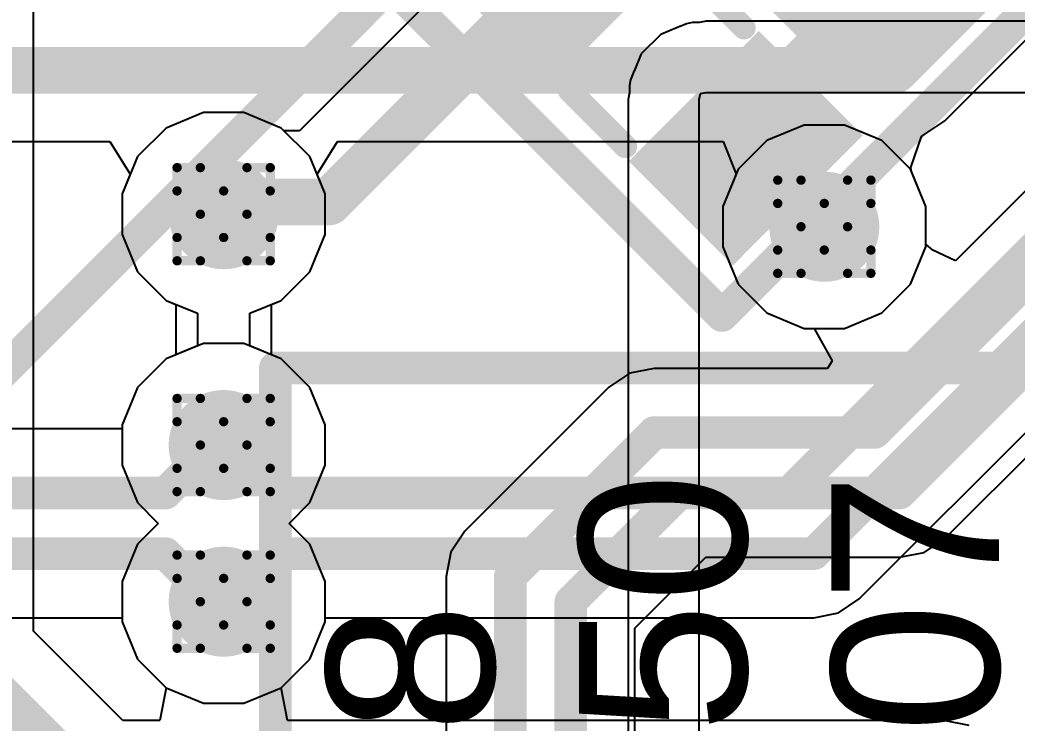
# Model space of a CAD drawing. Header units: inches. Extents: x -11 to 5379, y 0 to 5429.
# Drawn here: x 191.62 to 197.06, y 29.48 to 33.31 of the extents above; entities that cross this region are included whole.
import ezdxf

# ---------------------------------------------------------------- set-up
doc = ezdxf.new("R2010")
doc.units = ezdxf.units.IN
for name, color, linetype in [('Bottom Layer', 5, 'Continuous'), ('Drill Drawing', 1, 'Continuous'), ('GND', 16, 'Continuous'), ('PWR', 76, 'Continuous'), ('Top Layer', 1, 'Continuous'), ('Top Overlay', 2, 'Continuous'), ('Top Paste', 8, 'Continuous'), ('Top Solder', 216, 'Continuous'), ('Via Holes', 16, 'Continuous')]:
    doc.layers.add(name, color=color, linetype=linetype)
doc.styles.add('Arial', font='', dxfattribs={"height": 0.2})
doc.styles.get('Arial').set_extended_font_data('Arial')

# ---------------------------------------------------------------- blocks, each defined once
blk = doc.blocks.new('C___0402_9')
at = {"layer": 'Top Layer'}
for points in [[(-0.6985, -0.3175), (-0.6985, 0.3175), (-0.2413, 0.3175), (-0.2413, -0.3175)], [(0.2413, -0.3175), (0.2413, 0.3175), (0.6985, 0.3175), (0.6985, -0.3175)]]:
    blk.add_hatch(color=1, dxfattribs=at).paths.add_polyline_path(points)
at = {"layer": 'Top Paste'}
for points in [[(-0.6985, -0.3175), (-0.6985, 0.3175), (-0.2413, 0.3175), (-0.2413, -0.3175)], [(0.2413, -0.3175), (0.2413, 0.3175), (0.6985, 0.3175), (0.6985, -0.3175)]]:
    blk.add_hatch(color=8, dxfattribs=at).paths.add_polyline_path(points)
at = {"layer": 'Top Solder'}
for points in [[(-0.7585, -0.3775), (-0.7585, 0.3775), (-0.1813, 0.3775), (-0.1813, -0.3775)], [(0.1813, -0.3775), (0.1813, 0.3775), (0.7585, 0.3775), (0.7585, -0.3775)]]:
    blk.add_hatch(color=216, dxfattribs=at).paths.add_polyline_path(points)
at = {"layer": 'Top Overlay'}
for points in [[(-0.2794, 0.4064, 0.127, 0.127, 0), (-0.7874, 0.4064, 0.127, 0.127, 0)], [(-0.7874, 0.4064, 0.127, 0.127, 0), (-0.7874, -0.4064, 0.127, 0.127, 0)], [(0.7874, 0.4064, 0.127, 0.127, 0), (0.2794, 0.4064, 0.127, 0.127, 0)], [(0.7874, 0.4064, 0.127, 0.127, 0), (0.7874, -0.4064, 0.127, 0.127, 0)], [(-0.2794, -0.4064, 0.127, 0.127, 0), (-0.7874, -0.4064, 0.127, 0.127, 0)], [(0.7874, -0.4064, 0.127, 0.127, 0), (0.2794, -0.4064, 0.127, 0.127, 0)]]:
    blk.add_lwpolyline(points, format="xyseb", dxfattribs=at)
for points in [[(-0.8191, 0.4064, 0.0635, 0.0635, 1), (-0.7556, 0.4064, 0.0635, 0.0635, 1)], [(-0.8191, 0.4064, 0.0635, 0.0635, 1), (-0.7556, 0.4064, 0.0635, 0.0635, 1)], [(-0.3111, 0.4064, 0.0635, 0.0635, 1), (-0.2477, 0.4064, 0.0635, 0.0635, 1)], [(0.2477, 0.4064, 0.0635, 0.0635, 1), (0.3111, 0.4064, 0.0635, 0.0635, 1)], [(0.7556, 0.4064, 0.0635, 0.0635, 1), (0.8191, 0.4064, 0.0635, 0.0635, 1)], [(0.7556, 0.4064, 0.0635, 0.0635, 1), (0.8191, 0.4064, 0.0635, 0.0635, 1)], [(-0.8191, -0.4064, 0.0635, 0.0635, 1), (-0.7556, -0.4064, 0.0635, 0.0635, 1)], [(-0.8191, -0.4064, 0.0635, 0.0635, 1), (-0.7556, -0.4064, 0.0635, 0.0635, 1)], [(-0.3111, -0.4064, 0.0635, 0.0635, 1), (-0.2477, -0.4064, 0.0635, 0.0635, 1)], [(0.2477, -0.4064, 0.0635, 0.0635, 1), (0.3111, -0.4064, 0.0635, 0.0635, 1)], [(0.7556, -0.4064, 0.0635, 0.0635, 1), (0.8191, -0.4064, 0.0635, 0.0635, 1)], [(0.7556, -0.4064, 0.0635, 0.0635, 1), (0.8191, -0.4064, 0.0635, 0.0635, 1)]]:
    blk.add_lwpolyline(points, format="xyseb", close=True, dxfattribs=at)
blk = doc.blocks.new('IND_0603__1608_M_______526')
at = {"layer": 'Top Layer'}
for points in [[(-1, 0.4), (-0.4, 0.4), (-0.4, -0.4), (-1, -0.4)], [(0.4, 0.4), (1, 0.4), (1, -0.4), (0.4, -0.4)]]:
    blk.add_hatch(color=1, dxfattribs=at).paths.add_polyline_path(points)
at = {"layer": 'Top Paste'}
for points in [[(-1, 0.4), (-0.4, 0.4), (-0.4, -0.4), (-1, -0.4)], [(0.4, 0.4), (1, 0.4), (1, -0.4), (0.4, -0.4)]]:
    blk.add_hatch(color=8, dxfattribs=at).paths.add_polyline_path(points)
at = {"layer": 'Top Solder'}
for points in [[(-1.1016, 0.5016), (-0.2984, 0.5016), (-0.2984, -0.5016), (-1.1016, -0.5016)], [(0.2984, 0.5016), (1.1016, 0.5016), (1.1016, -0.5016), (0.2984, -0.5016)]]:
    blk.add_hatch(color=216, dxfattribs=at).paths.add_polyline_path(points)
at = {"layer": 'Top Overlay'}
for points in [[(-0.2032, 0.4572, 0.127, 0.127, 0), (0.2286, 0.4572, 0.127, 0.127, 0)], [(-0.2032, -0.4572, 0.127, 0.127, 0), (0.2286, -0.4572, 0.127, 0.127, 0)]]:
    blk.add_lwpolyline(points, format="xyseb", dxfattribs=at)
for points in [[(-0.2349, 0.4572, 0.0635, 0.0635, 1), (-0.1714, 0.4572, 0.0635, 0.0635, 1)], [(0.1968, 0.4572, 0.0635, 0.0635, 1), (0.2604, 0.4572, 0.0635, 0.0635, 1)], [(-0.2349, -0.4572, 0.0635, 0.0635, 1), (-0.1714, -0.4572, 0.0635, 0.0635, 1)], [(0.1968, -0.4572, 0.0635, 0.0635, 1), (0.2604, -0.4572, 0.0635, 0.0635, 1)]]:
    blk.add_lwpolyline(points, format="xyseb", close=True, dxfattribs=at)

msp = doc.modelspace()

# ---------------------------------------------------------------- hatches: boundary and pattern name
at = {"layer": 'Bottom Layer'}
h = msp.add_hatch(color=5, dxfattribs=at)
edge = h.paths.add_edge_path()
edge.add_arc((192.7325, 32.2544), 0.3, 0, 360)
h = msp.add_hatch(color=5, dxfattribs=at)
edge = h.paths.add_edge_path()
edge.add_arc((196.0076, 32.1861), 0.3, 0, 360)
h = msp.add_hatch(color=5, dxfattribs=at)
edge = h.paths.add_edge_path()
edge.add_arc((192.7325, 30.9959), 0.3, 0, 360)
h = msp.add_hatch(color=5, dxfattribs=at)
edge = h.paths.add_edge_path()
edge.add_arc((192.7325, 30.1419), 0.3, 0, 360)
at = {"layer": 'GND'}
h = msp.add_hatch(color=16, dxfattribs=at)
edge = h.paths.add_edge_path()
edge.add_arc((192.7325, 32.2544), 0.3, 0, 360)
h = msp.add_hatch(color=16, dxfattribs=at)
edge = h.paths.add_edge_path()
edge.add_arc((196.0076, 32.1861), 0.3, 0, 360)
h = msp.add_hatch(color=16, dxfattribs=at)
edge = h.paths.add_edge_path()
edge.add_arc((192.7325, 30.9959), 0.3, 0, 360)
h = msp.add_hatch(color=16, dxfattribs=at)
edge = h.paths.add_edge_path()
edge.add_arc((192.7325, 30.1419), 0.3, 0, 360)
at = {"layer": 'PWR'}
h = msp.add_hatch(color=76, dxfattribs=at)
edge = h.paths.add_edge_path()
edge.add_arc((192.7325, 32.2544), 0.3, 0, 360)
h = msp.add_hatch(color=76, dxfattribs=at)
edge = h.paths.add_edge_path()
edge.add_arc((196.0076, 32.1861), 0.3, 0, 360)
h = msp.add_hatch(color=76, dxfattribs=at)
edge = h.paths.add_edge_path()
edge.add_arc((192.7325, 30.9959), 0.3, 0, 360)
h = msp.add_hatch(color=76, dxfattribs=at)
edge = h.paths.add_edge_path()
edge.add_arc((192.7325, 30.1419), 0.3, 0, 360)
at = {"layer": 'Top Layer'}
h = msp.add_hatch(color=1, dxfattribs=at)
edge = h.paths.add_edge_path()
edge.add_arc((192.7325, 32.2544), 0.3, 0, 360)
h = msp.add_hatch(color=1, dxfattribs=at)
edge = h.paths.add_edge_path()
edge.add_arc((196.0076, 32.1861), 0.3, 0, 360)
h = msp.add_hatch(color=1, dxfattribs=at)
edge = h.paths.add_edge_path()
edge.add_arc((192.7325, 30.9959), 0.3, 0, 360)
h = msp.add_hatch(color=1, dxfattribs=at)
edge = h.paths.add_edge_path()
edge.add_arc((192.7325, 30.1419), 0.3, 0, 360)
at = {"layer": 'Via Holes'}
h = msp.add_hatch(color=7, dxfattribs=at)
edge = h.paths.add_edge_path()
edge.add_arc((192.7325, 32.2544), 0.15, 0, 360)
h = msp.add_hatch(color=7, dxfattribs=at)
edge = h.paths.add_edge_path()
edge.add_arc((196.0076, 32.1861), 0.15, 0, 360)
h = msp.add_hatch(color=7, dxfattribs=at)
edge = h.paths.add_edge_path()
edge.add_arc((192.7325, 30.9959), 0.15, 0, 360)
h = msp.add_hatch(color=7, dxfattribs=at)
edge = h.paths.add_edge_path()
edge.add_arc((192.7325, 30.1419), 0.15, 0, 360)

# ---------------------------------------------------------------- linework, layer by layer
at = {"layer": 'Bottom Layer'}
for p, q in [((196.6646, 32.7637), (198.7522, 34.8513)), ((196.5449, 32.6838), (196.6646, 32.7637)), ((197.4967, 32.7739), (196.7225, 31.9997)), ((196.4801, 32.5083), (196.5381, 32.678)), ((196.5381, 32.678), (196.5449, 32.6838)), ((176.3817, 32.6499), (192.1122, 32.6499)), ((192.1122, 32.6499), (192.223, 32.4721)), ((193.242, 32.4721), (193.3528, 32.6499)), ((193.3528, 32.6499), (195.4556, 32.6499)), ((195.4556, 32.6499), (195.5264, 32.4721)), ((192.223, 32.4721), (192.1785, 32.3646)), ((193.2865, 32.3646), (193.242, 32.4721)), ((195.5264, 32.4721), (195.4536, 32.2963)), ((196.4826, 32.4871), (196.4801, 32.5083)), ((196.5616, 32.2963), (196.4826, 32.4871)), ((192.1785, 32.3646), (192.1785, 32.1443)), ((193.2865, 32.1443), (193.2865, 32.3646)), ((195.4536, 32.2963), (195.4536, 32.0759)), ((196.5616, 32.0903), (196.5616, 32.2963)), ((192.1785, 32.1443), (192.2628, 31.9406)), ((193.2022, 31.9406), (193.2865, 32.1443)), ((196.5997, 32.0579), (196.5616, 32.0903)), ((195.4536, 32.0759), (195.538, 31.8723)), ((196.7225, 31.9997), (196.5997, 32.0579)), ((192.2628, 31.9406), (192.4187, 31.7848)), ((193.0463, 31.7848), (193.2022, 31.9406)), ((195.538, 31.8723), (195.6938, 31.7165)), ((196.6654, 30.4868), (198.0255, 31.8469)), ((192.4187, 31.7848), (192.5892, 31.7142)), ((192.8758, 31.7142), (193.0463, 31.7848)), ((192.5892, 31.7142), (192.5892, 31.5362)), ((192.8758, 31.5362), (192.8758, 31.7142)), ((195.6938, 31.7165), (195.8974, 31.6321)), ((195.8974, 31.6321), (195.9524, 31.6321)), ((195.9524, 31.6321), (196.0502, 31.4543)), ((192.5892, 31.5362), (192.4187, 31.4656)), ((193.0463, 31.4656), (192.8758, 31.5362)), ((192.4187, 31.4656), (192.2628, 31.3097)), ((193.2022, 31.3097), (193.0463, 31.4656)), ((196.0502, 31.4543), (196.0245, 31.4138)), ((194.9467, 31.3872), (194.8333, 31.3114)), ((195.0805, 31.4138), (194.9467, 31.3872)), ((196.0245, 31.4138), (195.0805, 31.4138)), ((192.2628, 31.3097), (192.1785, 31.1061)), ((193.2865, 31.1061), (193.2022, 31.3097)), ((194.8333, 31.3114), (194.0478, 30.5259)), ((192.1785, 31.1061), (192.1785, 31.0836)), ((193.2865, 30.8857), (193.2865, 31.1061)), ((192.1785, 31.0836), (191.262, 31.0836)), ((193.2022, 30.6821), (193.2865, 30.8857)), ((193.089, 30.5689), (193.2022, 30.6821)), ((193.2022, 30.4557), (193.089, 30.5689)), ((194.0478, 30.5259), (193.972, 30.4125)), ((193.2865, 30.2521), (193.2022, 30.4557)), ((196.552, 30.411), (196.6654, 30.4868)), ((193.972, 30.4125), (193.9454, 30.2787)), ((196.4182, 30.3844), (196.552, 30.411)), ((194.9748, 29.9971), (195.3621, 30.3844)), ((195.3621, 30.3844), (196.4182, 30.3844)), ((193.2865, 30.0317), (193.2865, 30.2521)), ((193.9454, 30.2787), (193.9454, 28.494)), ((191.5436, 30.0542), (192.1785, 30.0542)), ((192.1785, 30.0542), (192.1785, 30.0317)), ((192.1785, 30.0317), (192.2628, 29.8281)), ((193.2022, 29.8281), (193.2865, 30.0317)), ((194.9748, 28.494), (194.9748, 29.9971)), ((192.2628, 29.8281), (192.4187, 29.6722)), ((193.0463, 29.6722), (193.2022, 29.8281)), ((192.4187, 29.6722), (192.6223, 29.5879)), ((192.8427, 29.5879), (193.0463, 29.6722)), ((192.6223, 29.5879), (192.8427, 29.5879))]:
    msp.add_line(p, q, dxfattribs=at)
for points in [[(196.3899, 33.0384, 0.254, 0.254, 0), (198.4775, 35.126, 0.254, 0.254, 0)], [(176.2208, 33.0384, 0.254, 0.254, 0), (196.3899, 33.0384, 0.254, 0.254, 0)], [(196.2814, 31.0642, 0.1778, 0.1778, 0), (197.7439, 32.5267, 0.1778, 0.1778, 0)], [(196.4182, 30.734, 0.1778, 0.1778, 0), (197.8807, 32.1965, 0.1778, 0.1778, 0)], [(194.295, 30.2787, 0.1778, 0.1778, 0), (195.0805, 31.0642, 0.1778, 0.1778, 0)], [(195.0805, 31.0642, 0.1778, 0.1778, 0), (196.2814, 31.0642, 0.1778, 0.1778, 0)], [(192.4154, 30.734, 0.1778, 0.1778, 0), (192.6773, 30.9959, 0.1778, 0.1778, 0)], [(192.6773, 30.9959, 0.1778, 0.1778, 0), (192.7325, 30.9959, 0.1778, 0.1778, 0)], [(191.262, 30.734, 0.1778, 0.1778, 0), (192.4154, 30.734, 0.1778, 0.1778, 0)], [(194.6252, 30.1419, 0.1778, 0.1778, 0), (195.2173, 30.734, 0.1778, 0.1778, 0)], [(195.2173, 30.734, 0.1778, 0.1778, 0), (196.4182, 30.734, 0.1778, 0.1778, 0)], [(191.3988, 30.4038, 0.1778, 0.1778, 0), (192.4154, 30.4038, 0.1778, 0.1778, 0)], [(192.4154, 30.4038, 0.1778, 0.1778, 0), (192.6773, 30.1419, 0.1778, 0.1778, 0)], [(194.295, 28.2571, 0.1778, 0.1778, 0), (194.295, 30.2787, 0.1778, 0.1778, 0)], [(192.6773, 30.1419, 0.1778, 0.1778, 0), (192.7325, 30.1419, 0.1778, 0.1778, 0)], [(194.6252, 28.2571, 0.1778, 0.1778, 0), (194.6252, 30.1419, 0.1778, 0.1778, 0)]]:
    msp.add_lwpolyline(points, format="xyseb", dxfattribs=at)
for points in [[(196.3264, 33.0384, 0.127, 0.127, 1), (196.4534, 33.0384, 0.127, 0.127, 1)], [(196.3264, 33.0384, 0.127, 0.127, 1), (196.4534, 33.0384, 0.127, 0.127, 1)], [(195.0361, 31.0642, 0.0889, 0.0889, 1), (195.125, 31.0642, 0.0889, 0.0889, 1)], [(195.0361, 31.0642, 0.0889, 0.0889, 1), (195.125, 31.0642, 0.0889, 0.0889, 1)], [(196.237, 31.0642, 0.0889, 0.0889, 1), (196.3259, 31.0642, 0.0889, 0.0889, 1)], [(196.237, 31.0642, 0.0889, 0.0889, 1), (196.3259, 31.0642, 0.0889, 0.0889, 1)], [(192.6328, 30.9959, 0.0889, 0.0889, 1), (192.7217, 30.9959, 0.0889, 0.0889, 1)], [(192.6328, 30.9959, 0.0889, 0.0889, 1), (192.7217, 30.9959, 0.0889, 0.0889, 1)], [(192.688, 30.9959, 0.0889, 0.0889, 1), (192.7769, 30.9959, 0.0889, 0.0889, 1)], [(192.3709, 30.734, 0.0889, 0.0889, 1), (192.4598, 30.734, 0.0889, 0.0889, 1)], [(192.3709, 30.734, 0.0889, 0.0889, 1), (192.4598, 30.734, 0.0889, 0.0889, 1)], [(195.1729, 30.734, 0.0889, 0.0889, 1), (195.2618, 30.734, 0.0889, 0.0889, 1)], [(195.1729, 30.734, 0.0889, 0.0889, 1), (195.2618, 30.734, 0.0889, 0.0889, 1)], [(196.3738, 30.734, 0.0889, 0.0889, 1), (196.4626, 30.734, 0.0889, 0.0889, 1)], [(196.3738, 30.734, 0.0889, 0.0889, 1), (196.4626, 30.734, 0.0889, 0.0889, 1)], [(192.3709, 30.4038, 0.0889, 0.0889, 1), (192.4598, 30.4038, 0.0889, 0.0889, 1)], [(192.3709, 30.4038, 0.0889, 0.0889, 1), (192.4598, 30.4038, 0.0889, 0.0889, 1)], [(194.2506, 30.2787, 0.0889, 0.0889, 1), (194.3395, 30.2787, 0.0889, 0.0889, 1)], [(194.2506, 30.2787, 0.0889, 0.0889, 1), (194.3395, 30.2787, 0.0889, 0.0889, 1)], [(192.6328, 30.1419, 0.0889, 0.0889, 1), (192.7217, 30.1419, 0.0889, 0.0889, 1)], [(192.6328, 30.1419, 0.0889, 0.0889, 1), (192.7217, 30.1419, 0.0889, 0.0889, 1)], [(192.688, 30.1419, 0.0889, 0.0889, 1), (192.7769, 30.1419, 0.0889, 0.0889, 1)], [(194.5808, 30.1419, 0.0889, 0.0889, 1), (194.6697, 30.1419, 0.0889, 0.0889, 1)], [(194.5808, 30.1419, 0.0889, 0.0889, 1), (194.6697, 30.1419, 0.0889, 0.0889, 1)]]:
    msp.add_lwpolyline(points, format="xyseb", close=True, dxfattribs=at)
at = {"layer": 'Drill Drawing'}
for points in [[(192.4785, 32.3814, 0.0508, 0.0508, 0), (192.4785, 32.5084, 0.0508, 0.0508, 0)], [(192.4785, 32.5084, 0.0508, 0.0508, 0), (192.6055, 32.5084, 0.0508, 0.0508, 0)], [(192.6055, 32.5084, 0.0508, 0.0508, 0), (192.7325, 32.3814, 0.0508, 0.0508, 0)], [(192.7325, 32.3814, 0.0508, 0.0508, 0), (192.8595, 32.5084, 0.0508, 0.0508, 0)], [(192.8595, 32.5084, 0.0508, 0.0508, 0), (192.9865, 32.5084, 0.0508, 0.0508, 0)], [(192.9865, 32.3814, 0.0508, 0.0508, 0), (192.9865, 32.5084, 0.0508, 0.0508, 0)], [(195.7536, 32.3131, 0.0508, 0.0508, 0), (195.7536, 32.4401, 0.0508, 0.0508, 0)], [(195.7536, 32.4401, 0.0508, 0.0508, 0), (195.8806, 32.4401, 0.0508, 0.0508, 0)], [(195.8806, 32.4401, 0.0508, 0.0508, 0), (196.0076, 32.3131, 0.0508, 0.0508, 0)], [(196.0076, 32.3131, 0.0508, 0.0508, 0), (196.1346, 32.4401, 0.0508, 0.0508, 0)], [(196.1346, 32.4401, 0.0508, 0.0508, 0), (196.2616, 32.4401, 0.0508, 0.0508, 0)], [(196.2616, 32.3131, 0.0508, 0.0508, 0), (196.2616, 32.4401, 0.0508, 0.0508, 0)], [(192.4785, 32.3814, 0.0508, 0.0508, 0), (192.6055, 32.2544, 0.0508, 0.0508, 0)], [(192.8595, 32.2544, 0.0508, 0.0508, 0), (192.9865, 32.3814, 0.0508, 0.0508, 0)], [(195.7536, 32.3131, 0.0508, 0.0508, 0), (195.8806, 32.1861, 0.0508, 0.0508, 0)], [(196.1346, 32.1861, 0.0508, 0.0508, 0), (196.2616, 32.3131, 0.0508, 0.0508, 0)], [(192.4785, 32.1274, 0.0508, 0.0508, 0), (192.6055, 32.2544, 0.0508, 0.0508, 0)], [(192.8595, 32.2544, 0.0508, 0.0508, 0), (192.9865, 32.1274, 0.0508, 0.0508, 0)], [(195.7536, 32.0591, 0.0508, 0.0508, 0), (195.8806, 32.1861, 0.0508, 0.0508, 0)], [(196.1346, 32.1861, 0.0508, 0.0508, 0), (196.2616, 32.0591, 0.0508, 0.0508, 0)], [(192.4785, 32.0004, 0.0508, 0.0508, 0), (192.4785, 32.1274, 0.0508, 0.0508, 0)], [(192.6055, 32.0004, 0.0508, 0.0508, 0), (192.7325, 32.1274, 0.0508, 0.0508, 0)], [(192.7325, 32.1274, 0.0508, 0.0508, 0), (192.8595, 32.0004, 0.0508, 0.0508, 0)], [(192.9865, 32.0004, 0.0508, 0.0508, 0), (192.9865, 32.1274, 0.0508, 0.0508, 0)], [(195.7536, 31.9321, 0.0508, 0.0508, 0), (195.7536, 32.0591, 0.0508, 0.0508, 0)], [(195.8806, 31.9321, 0.0508, 0.0508, 0), (196.0076, 32.0591, 0.0508, 0.0508, 0)], [(196.0076, 32.0591, 0.0508, 0.0508, 0), (196.1346, 31.9321, 0.0508, 0.0508, 0)], [(196.2616, 31.9321, 0.0508, 0.0508, 0), (196.2616, 32.0591, 0.0508, 0.0508, 0)], [(192.4785, 32.0004, 0.0508, 0.0508, 0), (192.6055, 32.0004, 0.0508, 0.0508, 0)], [(192.8595, 32.0004, 0.0508, 0.0508, 0), (192.9865, 32.0004, 0.0508, 0.0508, 0)], [(195.7536, 31.9321, 0.0508, 0.0508, 0), (195.8806, 31.9321, 0.0508, 0.0508, 0)], [(196.1346, 31.9321, 0.0508, 0.0508, 0), (196.2616, 31.9321, 0.0508, 0.0508, 0)], [(192.4785, 31.1229, 0.0508, 0.0508, 0), (192.4785, 31.2499, 0.0508, 0.0508, 0)], [(192.4785, 31.2499, 0.0508, 0.0508, 0), (192.6055, 31.2499, 0.0508, 0.0508, 0)], [(192.6055, 31.2499, 0.0508, 0.0508, 0), (192.7325, 31.1229, 0.0508, 0.0508, 0)], [(192.7325, 31.1229, 0.0508, 0.0508, 0), (192.8595, 31.2499, 0.0508, 0.0508, 0)], [(192.8595, 31.2499, 0.0508, 0.0508, 0), (192.9865, 31.2499, 0.0508, 0.0508, 0)], [(192.9865, 31.1229, 0.0508, 0.0508, 0), (192.9865, 31.2499, 0.0508, 0.0508, 0)], [(192.4785, 31.1229, 0.0508, 0.0508, 0), (192.6055, 30.9959, 0.0508, 0.0508, 0)], [(192.8595, 30.9959, 0.0508, 0.0508, 0), (192.9865, 31.1229, 0.0508, 0.0508, 0)], [(192.4785, 30.8689, 0.0508, 0.0508, 0), (192.6055, 30.9959, 0.0508, 0.0508, 0)], [(192.8595, 30.9959, 0.0508, 0.0508, 0), (192.9865, 30.8689, 0.0508, 0.0508, 0)], [(192.4785, 30.7419, 0.0508, 0.0508, 0), (192.4785, 30.8689, 0.0508, 0.0508, 0)], [(192.6055, 30.7419, 0.0508, 0.0508, 0), (192.7325, 30.8689, 0.0508, 0.0508, 0)], [(192.7325, 30.8689, 0.0508, 0.0508, 0), (192.8595, 30.7419, 0.0508, 0.0508, 0)], [(192.9865, 30.7419, 0.0508, 0.0508, 0), (192.9865, 30.8689, 0.0508, 0.0508, 0)], [(192.4785, 30.7419, 0.0508, 0.0508, 0), (192.6055, 30.7419, 0.0508, 0.0508, 0)], [(192.8595, 30.7419, 0.0508, 0.0508, 0), (192.9865, 30.7419, 0.0508, 0.0508, 0)], [(192.4785, 30.2689, 0.0508, 0.0508, 0), (192.4785, 30.3959, 0.0508, 0.0508, 0)], [(192.4785, 30.3959, 0.0508, 0.0508, 0), (192.6055, 30.3959, 0.0508, 0.0508, 0)], [(192.6055, 30.3959, 0.0508, 0.0508, 0), (192.7325, 30.2689, 0.0508, 0.0508, 0)], [(192.7325, 30.2689, 0.0508, 0.0508, 0), (192.8595, 30.3959, 0.0508, 0.0508, 0)], [(192.8595, 30.3959, 0.0508, 0.0508, 0), (192.9865, 30.3959, 0.0508, 0.0508, 0)], [(192.9865, 30.2689, 0.0508, 0.0508, 0), (192.9865, 30.3959, 0.0508, 0.0508, 0)], [(192.4785, 30.2689, 0.0508, 0.0508, 0), (192.6055, 30.1419, 0.0508, 0.0508, 0)], [(192.8595, 30.1419, 0.0508, 0.0508, 0), (192.9865, 30.2689, 0.0508, 0.0508, 0)], [(192.4785, 30.0149, 0.0508, 0.0508, 0), (192.6055, 30.1419, 0.0508, 0.0508, 0)], [(192.8595, 30.1419, 0.0508, 0.0508, 0), (192.9865, 30.0149, 0.0508, 0.0508, 0)], [(192.4785, 29.8879, 0.0508, 0.0508, 0), (192.4785, 30.0149, 0.0508, 0.0508, 0)], [(192.6055, 29.8879, 0.0508, 0.0508, 0), (192.7325, 30.0149, 0.0508, 0.0508, 0)], [(192.7325, 30.0149, 0.0508, 0.0508, 0), (192.8595, 29.8879, 0.0508, 0.0508, 0)], [(192.9865, 29.8879, 0.0508, 0.0508, 0), (192.9865, 30.0149, 0.0508, 0.0508, 0)], [(192.4785, 29.8879, 0.0508, 0.0508, 0), (192.6055, 29.8879, 0.0508, 0.0508, 0)], [(192.8595, 29.8879, 0.0508, 0.0508, 0), (192.9865, 29.8879, 0.0508, 0.0508, 0)]]:
    msp.add_lwpolyline(points, format="xyseb", dxfattribs=at)
for points in [[(192.4658, 32.5084, 0.0254, 0.0254, 1), (192.4912, 32.5084, 0.0254, 0.0254, 1)], [(192.4658, 32.5084, 0.0254, 0.0254, 1), (192.4912, 32.5084, 0.0254, 0.0254, 1)], [(192.5928, 32.5084, 0.0254, 0.0254, 1), (192.6182, 32.5084, 0.0254, 0.0254, 1)], [(192.5928, 32.5084, 0.0254, 0.0254, 1), (192.6182, 32.5084, 0.0254, 0.0254, 1)], [(192.8468, 32.5084, 0.0254, 0.0254, 1), (192.8722, 32.5084, 0.0254, 0.0254, 1)], [(192.8468, 32.5084, 0.0254, 0.0254, 1), (192.8722, 32.5084, 0.0254, 0.0254, 1)], [(192.9738, 32.5084, 0.0254, 0.0254, 1), (192.9992, 32.5084, 0.0254, 0.0254, 1)], [(192.9738, 32.5084, 0.0254, 0.0254, 1), (192.9992, 32.5084, 0.0254, 0.0254, 1)], [(195.7409, 32.4401, 0.0254, 0.0254, 1), (195.7663, 32.4401, 0.0254, 0.0254, 1)], [(195.7409, 32.4401, 0.0254, 0.0254, 1), (195.7663, 32.4401, 0.0254, 0.0254, 1)], [(195.8679, 32.4401, 0.0254, 0.0254, 1), (195.8933, 32.4401, 0.0254, 0.0254, 1)], [(195.8679, 32.4401, 0.0254, 0.0254, 1), (195.8933, 32.4401, 0.0254, 0.0254, 1)], [(196.1219, 32.4401, 0.0254, 0.0254, 1), (196.1473, 32.4401, 0.0254, 0.0254, 1)], [(196.1219, 32.4401, 0.0254, 0.0254, 1), (196.1473, 32.4401, 0.0254, 0.0254, 1)], [(196.2489, 32.4401, 0.0254, 0.0254, 1), (196.2743, 32.4401, 0.0254, 0.0254, 1)], [(196.2489, 32.4401, 0.0254, 0.0254, 1), (196.2743, 32.4401, 0.0254, 0.0254, 1)], [(192.4658, 32.3814, 0.0254, 0.0254, 1), (192.4912, 32.3814, 0.0254, 0.0254, 1)], [(192.4658, 32.3814, 0.0254, 0.0254, 1), (192.4912, 32.3814, 0.0254, 0.0254, 1)], [(192.7198, 32.3814, 0.0254, 0.0254, 1), (192.7452, 32.3814, 0.0254, 0.0254, 1)], [(192.7198, 32.3814, 0.0254, 0.0254, 1), (192.7452, 32.3814, 0.0254, 0.0254, 1)], [(192.9738, 32.3814, 0.0254, 0.0254, 1), (192.9992, 32.3814, 0.0254, 0.0254, 1)], [(192.9738, 32.3814, 0.0254, 0.0254, 1), (192.9992, 32.3814, 0.0254, 0.0254, 1)], [(195.7409, 32.3131, 0.0254, 0.0254, 1), (195.7663, 32.3131, 0.0254, 0.0254, 1)], [(195.7409, 32.3131, 0.0254, 0.0254, 1), (195.7663, 32.3131, 0.0254, 0.0254, 1)], [(195.9949, 32.3131, 0.0254, 0.0254, 1), (196.0203, 32.3131, 0.0254, 0.0254, 1)], [(195.9949, 32.3131, 0.0254, 0.0254, 1), (196.0203, 32.3131, 0.0254, 0.0254, 1)], [(196.2489, 32.3131, 0.0254, 0.0254, 1), (196.2743, 32.3131, 0.0254, 0.0254, 1)], [(196.2489, 32.3131, 0.0254, 0.0254, 1), (196.2743, 32.3131, 0.0254, 0.0254, 1)], [(192.5928, 32.2544, 0.0254, 0.0254, 1), (192.6182, 32.2544, 0.0254, 0.0254, 1)], [(192.5928, 32.2544, 0.0254, 0.0254, 1), (192.6182, 32.2544, 0.0254, 0.0254, 1)], [(192.8468, 32.2544, 0.0254, 0.0254, 1), (192.8722, 32.2544, 0.0254, 0.0254, 1)], [(192.8468, 32.2544, 0.0254, 0.0254, 1), (192.8722, 32.2544, 0.0254, 0.0254, 1)], [(195.8679, 32.1861, 0.0254, 0.0254, 1), (195.8933, 32.1861, 0.0254, 0.0254, 1)], [(195.8679, 32.1861, 0.0254, 0.0254, 1), (195.8933, 32.1861, 0.0254, 0.0254, 1)], [(196.1219, 32.1861, 0.0254, 0.0254, 1), (196.1473, 32.1861, 0.0254, 0.0254, 1)], [(196.1219, 32.1861, 0.0254, 0.0254, 1), (196.1473, 32.1861, 0.0254, 0.0254, 1)], [(192.4658, 32.1274, 0.0254, 0.0254, 1), (192.4912, 32.1274, 0.0254, 0.0254, 1)], [(192.4658, 32.1274, 0.0254, 0.0254, 1), (192.4912, 32.1274, 0.0254, 0.0254, 1)], [(192.7198, 32.1274, 0.0254, 0.0254, 1), (192.7452, 32.1274, 0.0254, 0.0254, 1)], [(192.7198, 32.1274, 0.0254, 0.0254, 1), (192.7452, 32.1274, 0.0254, 0.0254, 1)], [(192.9738, 32.1274, 0.0254, 0.0254, 1), (192.9992, 32.1274, 0.0254, 0.0254, 1)], [(192.9738, 32.1274, 0.0254, 0.0254, 1), (192.9992, 32.1274, 0.0254, 0.0254, 1)], [(195.7409, 32.0591, 0.0254, 0.0254, 1), (195.7663, 32.0591, 0.0254, 0.0254, 1)], [(195.7409, 32.0591, 0.0254, 0.0254, 1), (195.7663, 32.0591, 0.0254, 0.0254, 1)], [(195.9949, 32.0591, 0.0254, 0.0254, 1), (196.0203, 32.0591, 0.0254, 0.0254, 1)], [(195.9949, 32.0591, 0.0254, 0.0254, 1), (196.0203, 32.0591, 0.0254, 0.0254, 1)], [(196.2489, 32.0591, 0.0254, 0.0254, 1), (196.2743, 32.0591, 0.0254, 0.0254, 1)], [(196.2489, 32.0591, 0.0254, 0.0254, 1), (196.2743, 32.0591, 0.0254, 0.0254, 1)], [(192.4658, 32.0004, 0.0254, 0.0254, 1), (192.4912, 32.0004, 0.0254, 0.0254, 1)], [(192.4658, 32.0004, 0.0254, 0.0254, 1), (192.4912, 32.0004, 0.0254, 0.0254, 1)], [(192.5928, 32.0004, 0.0254, 0.0254, 1), (192.6182, 32.0004, 0.0254, 0.0254, 1)], [(192.5928, 32.0004, 0.0254, 0.0254, 1), (192.6182, 32.0004, 0.0254, 0.0254, 1)], [(192.8468, 32.0004, 0.0254, 0.0254, 1), (192.8722, 32.0004, 0.0254, 0.0254, 1)], [(192.8468, 32.0004, 0.0254, 0.0254, 1), (192.8722, 32.0004, 0.0254, 0.0254, 1)], [(192.9738, 32.0004, 0.0254, 0.0254, 1), (192.9992, 32.0004, 0.0254, 0.0254, 1)], [(192.9738, 32.0004, 0.0254, 0.0254, 1), (192.9992, 32.0004, 0.0254, 0.0254, 1)], [(195.7409, 31.9321, 0.0254, 0.0254, 1), (195.7663, 31.9321, 0.0254, 0.0254, 1)], [(195.7409, 31.9321, 0.0254, 0.0254, 1), (195.7663, 31.9321, 0.0254, 0.0254, 1)], [(195.8679, 31.9321, 0.0254, 0.0254, 1), (195.8933, 31.9321, 0.0254, 0.0254, 1)], [(195.8679, 31.9321, 0.0254, 0.0254, 1), (195.8933, 31.9321, 0.0254, 0.0254, 1)], [(196.1219, 31.9321, 0.0254, 0.0254, 1), (196.1473, 31.9321, 0.0254, 0.0254, 1)], [(196.1219, 31.9321, 0.0254, 0.0254, 1), (196.1473, 31.9321, 0.0254, 0.0254, 1)], [(196.2489, 31.9321, 0.0254, 0.0254, 1), (196.2743, 31.9321, 0.0254, 0.0254, 1)], [(196.2489, 31.9321, 0.0254, 0.0254, 1), (196.2743, 31.9321, 0.0254, 0.0254, 1)], [(192.4658, 31.2499, 0.0254, 0.0254, 1), (192.4912, 31.2499, 0.0254, 0.0254, 1)], [(192.4658, 31.2499, 0.0254, 0.0254, 1), (192.4912, 31.2499, 0.0254, 0.0254, 1)], [(192.5928, 31.2499, 0.0254, 0.0254, 1), (192.6182, 31.2499, 0.0254, 0.0254, 1)], [(192.5928, 31.2499, 0.0254, 0.0254, 1), (192.6182, 31.2499, 0.0254, 0.0254, 1)], [(192.8468, 31.2499, 0.0254, 0.0254, 1), (192.8722, 31.2499, 0.0254, 0.0254, 1)], [(192.8468, 31.2499, 0.0254, 0.0254, 1), (192.8722, 31.2499, 0.0254, 0.0254, 1)], [(192.9738, 31.2499, 0.0254, 0.0254, 1), (192.9992, 31.2499, 0.0254, 0.0254, 1)], [(192.9738, 31.2499, 0.0254, 0.0254, 1), (192.9992, 31.2499, 0.0254, 0.0254, 1)], [(192.4658, 31.1229, 0.0254, 0.0254, 1), (192.4912, 31.1229, 0.0254, 0.0254, 1)], [(192.4658, 31.1229, 0.0254, 0.0254, 1), (192.4912, 31.1229, 0.0254, 0.0254, 1)], [(192.7198, 31.1229, 0.0254, 0.0254, 1), (192.7452, 31.1229, 0.0254, 0.0254, 1)], [(192.7198, 31.1229, 0.0254, 0.0254, 1), (192.7452, 31.1229, 0.0254, 0.0254, 1)], [(192.9738, 31.1229, 0.0254, 0.0254, 1), (192.9992, 31.1229, 0.0254, 0.0254, 1)], [(192.9738, 31.1229, 0.0254, 0.0254, 1), (192.9992, 31.1229, 0.0254, 0.0254, 1)], [(192.5928, 30.9959, 0.0254, 0.0254, 1), (192.6182, 30.9959, 0.0254, 0.0254, 1)], [(192.5928, 30.9959, 0.0254, 0.0254, 1), (192.6182, 30.9959, 0.0254, 0.0254, 1)], [(192.8468, 30.9959, 0.0254, 0.0254, 1), (192.8722, 30.9959, 0.0254, 0.0254, 1)], [(192.8468, 30.9959, 0.0254, 0.0254, 1), (192.8722, 30.9959, 0.0254, 0.0254, 1)], [(192.4658, 30.8689, 0.0254, 0.0254, 1), (192.4912, 30.8689, 0.0254, 0.0254, 1)], [(192.4658, 30.8689, 0.0254, 0.0254, 1), (192.4912, 30.8689, 0.0254, 0.0254, 1)], [(192.7198, 30.8689, 0.0254, 0.0254, 1), (192.7452, 30.8689, 0.0254, 0.0254, 1)], [(192.7198, 30.8689, 0.0254, 0.0254, 1), (192.7452, 30.8689, 0.0254, 0.0254, 1)], [(192.9738, 30.8689, 0.0254, 0.0254, 1), (192.9992, 30.8689, 0.0254, 0.0254, 1)], [(192.9738, 30.8689, 0.0254, 0.0254, 1), (192.9992, 30.8689, 0.0254, 0.0254, 1)], [(192.4658, 30.7419, 0.0254, 0.0254, 1), (192.4912, 30.7419, 0.0254, 0.0254, 1)], [(192.4658, 30.7419, 0.0254, 0.0254, 1), (192.4912, 30.7419, 0.0254, 0.0254, 1)], [(192.5928, 30.7419, 0.0254, 0.0254, 1), (192.6182, 30.7419, 0.0254, 0.0254, 1)], [(192.5928, 30.7419, 0.0254, 0.0254, 1), (192.6182, 30.7419, 0.0254, 0.0254, 1)], [(192.8468, 30.7419, 0.0254, 0.0254, 1), (192.8722, 30.7419, 0.0254, 0.0254, 1)], [(192.8468, 30.7419, 0.0254, 0.0254, 1), (192.8722, 30.7419, 0.0254, 0.0254, 1)], [(192.9738, 30.7419, 0.0254, 0.0254, 1), (192.9992, 30.7419, 0.0254, 0.0254, 1)], [(192.9738, 30.7419, 0.0254, 0.0254, 1), (192.9992, 30.7419, 0.0254, 0.0254, 1)], [(192.4658, 30.3959, 0.0254, 0.0254, 1), (192.4912, 30.3959, 0.0254, 0.0254, 1)], [(192.4658, 30.3959, 0.0254, 0.0254, 1), (192.4912, 30.3959, 0.0254, 0.0254, 1)], [(192.5928, 30.3959, 0.0254, 0.0254, 1), (192.6182, 30.3959, 0.0254, 0.0254, 1)], [(192.5928, 30.3959, 0.0254, 0.0254, 1), (192.6182, 30.3959, 0.0254, 0.0254, 1)], [(192.8468, 30.3959, 0.0254, 0.0254, 1), (192.8722, 30.3959, 0.0254, 0.0254, 1)], [(192.8468, 30.3959, 0.0254, 0.0254, 1), (192.8722, 30.3959, 0.0254, 0.0254, 1)], [(192.9738, 30.3959, 0.0254, 0.0254, 1), (192.9992, 30.3959, 0.0254, 0.0254, 1)], [(192.9738, 30.3959, 0.0254, 0.0254, 1), (192.9992, 30.3959, 0.0254, 0.0254, 1)], [(192.4658, 30.2689, 0.0254, 0.0254, 1), (192.4912, 30.2689, 0.0254, 0.0254, 1)], [(192.4658, 30.2689, 0.0254, 0.0254, 1), (192.4912, 30.2689, 0.0254, 0.0254, 1)], [(192.7198, 30.2689, 0.0254, 0.0254, 1), (192.7452, 30.2689, 0.0254, 0.0254, 1)], [(192.7198, 30.2689, 0.0254, 0.0254, 1), (192.7452, 30.2689, 0.0254, 0.0254, 1)], [(192.9738, 30.2689, 0.0254, 0.0254, 1), (192.9992, 30.2689, 0.0254, 0.0254, 1)], [(192.9738, 30.2689, 0.0254, 0.0254, 1), (192.9992, 30.2689, 0.0254, 0.0254, 1)], [(192.5928, 30.1419, 0.0254, 0.0254, 1), (192.6182, 30.1419, 0.0254, 0.0254, 1)], [(192.5928, 30.1419, 0.0254, 0.0254, 1), (192.6182, 30.1419, 0.0254, 0.0254, 1)], [(192.8468, 30.1419, 0.0254, 0.0254, 1), (192.8722, 30.1419, 0.0254, 0.0254, 1)], [(192.8468, 30.1419, 0.0254, 0.0254, 1), (192.8722, 30.1419, 0.0254, 0.0254, 1)], [(192.4658, 30.0149, 0.0254, 0.0254, 1), (192.4912, 30.0149, 0.0254, 0.0254, 1)], [(192.4658, 30.0149, 0.0254, 0.0254, 1), (192.4912, 30.0149, 0.0254, 0.0254, 1)], [(192.7198, 30.0149, 0.0254, 0.0254, 1), (192.7452, 30.0149, 0.0254, 0.0254, 1)], [(192.7198, 30.0149, 0.0254, 0.0254, 1), (192.7452, 30.0149, 0.0254, 0.0254, 1)], [(192.9738, 30.0149, 0.0254, 0.0254, 1), (192.9992, 30.0149, 0.0254, 0.0254, 1)], [(192.9738, 30.0149, 0.0254, 0.0254, 1), (192.9992, 30.0149, 0.0254, 0.0254, 1)], [(192.4658, 29.8879, 0.0254, 0.0254, 1), (192.4912, 29.8879, 0.0254, 0.0254, 1)], [(192.4658, 29.8879, 0.0254, 0.0254, 1), (192.4912, 29.8879, 0.0254, 0.0254, 1)], [(192.5928, 29.8879, 0.0254, 0.0254, 1), (192.6182, 29.8879, 0.0254, 0.0254, 1)], [(192.5928, 29.8879, 0.0254, 0.0254, 1), (192.6182, 29.8879, 0.0254, 0.0254, 1)], [(192.8468, 29.8879, 0.0254, 0.0254, 1), (192.8722, 29.8879, 0.0254, 0.0254, 1)], [(192.8468, 29.8879, 0.0254, 0.0254, 1), (192.8722, 29.8879, 0.0254, 0.0254, 1)], [(192.9738, 29.8879, 0.0254, 0.0254, 1), (192.9992, 29.8879, 0.0254, 0.0254, 1)], [(192.9738, 29.8879, 0.0254, 0.0254, 1), (192.9992, 29.8879, 0.0254, 0.0254, 1)]]:
    msp.add_lwpolyline(points, format="xyseb", close=True, dxfattribs=at)
at = {"layer": 'GND'}
for p, q in [((192.6223, 32.8084), (192.4187, 32.7241)), ((192.8427, 32.8084), (192.6223, 32.8084)), ((193.0463, 32.7241), (192.8427, 32.8084)), ((195.8974, 32.7401), (195.6938, 32.6558)), ((196.1178, 32.7401), (195.8974, 32.7401)), ((196.3214, 32.6558), (196.1178, 32.7401)), ((192.4187, 32.7241), (192.2628, 32.5683)), ((193.2022, 32.5683), (193.0463, 32.7241)), ((195.6938, 32.6558), (195.538, 32.5)), ((196.4773, 32.5), (196.3214, 32.6558)), ((192.2628, 32.5683), (192.1785, 32.3646)), ((193.2865, 32.3646), (193.2022, 32.5683)), ((195.538, 32.5), (195.4536, 32.2963)), ((196.5616, 32.2963), (196.4773, 32.5)), ((192.1785, 32.3646), (192.1785, 32.1443)), ((193.2865, 32.1443), (193.2865, 32.3646)), ((195.4536, 32.2963), (195.4536, 32.0759)), ((196.5616, 32.0759), (196.5616, 32.2963)), ((192.1785, 32.1443), (192.2628, 31.9406)), ((193.2022, 31.9406), (193.2865, 32.1443)), ((195.4536, 32.0759), (195.538, 31.8723)), ((196.4773, 31.8723), (196.5616, 32.0759)), ((192.2628, 31.9406), (192.4187, 31.7848)), ((193.0463, 31.7848), (193.2022, 31.9406)), ((195.538, 31.8723), (195.6938, 31.7165)), ((196.3214, 31.7165), (196.4773, 31.8723)), ((192.4187, 31.7848), (192.4722, 31.7626)), ((192.4722, 31.7626), (192.4722, 31.4877)), ((192.9928, 31.7626), (193.0463, 31.7848)), ((192.9928, 31.4877), (192.9928, 31.7626)), ((195.6938, 31.7165), (195.8974, 31.6321)), ((196.1178, 31.6321), (196.3214, 31.7165)), ((195.8974, 31.6321), (196.1178, 31.6321)), ((192.4722, 31.4877), (192.4187, 31.4656)), ((193.0463, 31.4656), (192.9928, 31.4877)), ((192.4187, 31.4656), (192.2628, 31.3097)), ((193.2022, 31.3097), (193.0463, 31.4656)), ((192.2628, 31.3097), (192.1785, 31.1061)), ((193.2865, 31.1061), (193.2022, 31.3097)), ((192.1785, 31.1061), (192.1785, 30.8857)), ((193.2865, 30.8857), (193.2865, 31.1061)), ((192.1785, 30.8857), (192.2628, 30.6821)), ((193.2022, 30.6821), (193.2865, 30.8857)), ((192.2628, 30.6821), (192.376, 30.5689)), ((193.089, 30.5689), (193.2022, 30.6821)), ((192.376, 30.5689), (192.2628, 30.4557)), ((193.2022, 30.4557), (193.089, 30.5689)), ((192.2628, 30.4557), (192.1785, 30.2521)), ((193.2865, 30.2521), (193.2022, 30.4557)), ((192.1785, 30.2521), (192.1785, 30.0317)), ((193.2865, 30.0317), (193.2865, 30.2521)), ((192.1785, 30.0317), (192.2628, 29.8281)), ((193.2022, 29.8281), (193.2865, 30.0317)), ((192.2628, 29.8281), (192.4187, 29.6722)), ((193.0463, 29.6722), (193.2022, 29.8281)), ((192.4187, 29.6722), (192.6223, 29.5879)), ((192.8427, 29.5879), (193.0463, 29.6722)), ((192.6223, 29.5879), (192.8427, 29.5879))]:
    msp.add_line(p, q, dxfattribs=at)
at = {"layer": 'PWR'}
for p, q in [((195.2156, 33.2773), (195.2108, 33.2741)), ((195.2212, 33.2784), (195.2156, 33.2773)), ((195.2566, 33.2931), (195.2212, 33.2784)), ((195.2885, 33.2994), (195.2566, 33.2931)), ((195.3267, 33.2994), (195.2885, 33.2994)), ((195.3643, 33.3069), (195.3267, 33.2994)), ((197.9093, 33.3069), (195.3643, 33.3069)), ((195.1165, 33.235), (195.0094, 33.1279)), ((195.2108, 33.2741), (195.1165, 33.235)), ((195.1165, 33.235), (195.1165, 33.235)), ((195.0093, 33.1279), (194.9703, 33.0336)), ((195.0094, 33.1279), (195.0093, 33.1279)), ((194.966, 33.0232), (194.9513, 32.9878)), ((194.9671, 33.0288), (194.966, 33.0232)), ((194.9703, 33.0336), (194.9671, 33.0288)), ((194.9513, 32.9878), (194.945, 32.9559)), ((194.945, 32.9559), (194.945, 32.9177)), ((194.945, 32.9177), (194.9375, 32.8801)), ((195.326, 32.8801), (195.3323, 32.912)), ((195.3323, 32.912), (195.3643, 32.9184)), ((195.3643, 32.9184), (197.9093, 32.9184)), ((194.9375, 32.8801), (194.9375, 28.494)), ((195.326, 28.2846), (195.326, 32.8801)), ((192.6223, 31.5499), (192.4187, 31.4656)), ((192.8427, 31.5499), (192.6223, 31.5499)), ((193.0463, 31.4656), (192.8427, 31.5499)), ((192.4187, 31.4656), (192.2628, 31.3097)), ((193.2022, 31.3097), (193.0463, 31.4656)), ((192.2628, 31.3097), (192.1785, 31.1061)), ((193.2865, 31.1061), (193.2022, 31.3097)), ((192.1785, 31.1061), (192.1785, 30.8857)), ((193.2865, 30.8857), (193.2865, 31.1061)), ((192.1785, 30.8857), (192.2628, 30.6821)), ((193.2022, 30.6821), (193.2865, 30.8857)), ((192.2628, 30.6821), (192.376, 30.5689)), ((193.089, 30.5689), (193.2022, 30.6821)), ((192.376, 30.5689), (192.2628, 30.4557)), ((193.2022, 30.4557), (193.089, 30.5689)), ((192.2628, 30.4557), (192.1785, 30.2521)), ((193.2865, 30.2521), (193.2022, 30.4557)), ((192.1785, 30.2521), (192.1785, 30.0317)), ((193.2865, 30.0317), (193.2865, 30.2521)), ((192.1785, 30.0317), (192.2628, 29.8281)), ((193.2022, 29.8281), (193.2865, 30.0317)), ((192.2628, 29.8281), (192.4187, 29.6722)), ((193.0463, 29.6722), (193.2022, 29.8281)), ((192.4187, 29.6722), (192.6223, 29.5879)), ((192.8427, 29.5879), (193.0463, 29.6722)), ((192.6223, 29.5879), (192.8427, 29.5879))]:
    msp.add_line(p, q, dxfattribs=at)
at = {"layer": 'Top Layer'}
for p, q in [((191.6949, 29.981), (191.6949, 33.494)), ((193.8528, 33.4159), (193.1459, 32.7091)), ((192.6223, 32.8084), (192.4187, 32.7241)), ((192.8427, 32.8084), (192.6223, 32.8084)), ((193.0463, 32.7241), (192.8427, 32.8084)), ((192.4187, 32.7241), (192.2628, 32.5683)), ((193.0613, 32.7091), (193.0463, 32.7241)), ((193.1459, 32.7091), (193.0613, 32.7091)), ((196.1983, 30.1566), (198.7442, 32.7024)), ((192.2628, 32.5683), (192.1785, 32.3646)), ((192.1785, 32.3646), (192.1785, 32.1443)), ((192.1785, 32.1443), (192.2628, 31.9406)), ((192.2628, 31.9406), (192.4187, 31.7848)), ((192.4187, 31.7848), (192.5892, 31.7142)), ((192.5892, 31.7142), (192.5892, 31.5362)), ((192.5892, 31.5362), (192.4187, 31.4656)), ((192.4187, 31.4656), (192.2628, 31.3097)), ((192.2628, 31.3097), (192.1785, 31.1061)), ((192.1785, 31.1061), (192.1785, 30.8857)), ((192.1785, 30.8857), (192.2628, 30.6821)), ((192.2628, 30.6821), (192.376, 30.5689)), ((192.376, 30.5689), (192.2628, 30.4557)), ((192.2628, 30.4557), (192.1785, 30.2521)), ((192.1785, 30.2521), (192.1785, 30.0317)), ((196.0849, 30.0808), (196.1983, 30.1566)), ((195.9511, 30.0542), (196.0849, 30.0808)), ((192.1785, 30.0317), (192.2628, 29.8281)), ((193.2022, 29.8281), (193.2865, 30.0317)), ((193.2865, 30.0317), (193.2865, 30.0542)), ((193.2865, 30.0542), (195.9511, 30.0542)), ((192.1819, 29.4941), (191.6949, 29.981)), ((192.2628, 29.8281), (192.4187, 29.6722)), ((193.0463, 29.6722), (193.2022, 29.8281)), ((192.4196, 29.6719), (192.3842, 29.4941)), ((192.4187, 29.6722), (192.4196, 29.6719)), ((193.0454, 29.6719), (193.0463, 29.6722)), ((193.0808, 29.4941), (193.0454, 29.6719)), ((192.3842, 29.4941), (192.1819, 29.4941)), ((196.6589, 29.4941), (193.0808, 29.4941)), ((196.7976, 29.4665), (196.6589, 29.4941)), ((196.6589, 29.4941), (196.6589, 29.4941))]:
    msp.add_line(p, q, dxfattribs=at)
for points in [[(193.3068, 32.3207, 0.254, 0.254, 0), (194.5899, 33.6037, 0.254, 0.254, 0)], [(195.5798, 32.8066, 0.2032, 0.2032, 0), (196.195, 33.4217, 0.2032, 0.2032, 0)], [(195.8144, 30.734, 0.1778, 0.1778, 0), (198.1668, 33.0864, 0.1778, 0.1778, 0)], [(195.9511, 30.4038, 0.1778, 0.1778, 0), (198.497, 32.9497, 0.1778, 0.1778, 0)], [(195.5798, 32.6137, 0.2032, 0.2032, 0), (195.5798, 32.8066, 0.2032, 0.2032, 0)], [(195.5798, 32.6137, 0.254, 0.254, 0), (195.58, 32.6137, 0.254, 0.254, 0)], [(195.58, 32.6137, 0.254, 0.254, 0), (196.0076, 32.1861, 0.254, 0.254, 0)], [(192.7325, 32.2544, 0.254, 0.254, 0), (192.7987, 32.3207, 0.254, 0.254, 0)], [(192.7987, 32.3207, 0.254, 0.254, 0), (193.3068, 32.3207, 0.254, 0.254, 0)], [(192.7325, 30.9959, 0.1778, 0.1778, 0), (192.7877, 30.9959, 0.1778, 0.1778, 0)], [(192.7877, 30.9959, 0.1778, 0.1778, 0), (193.0496, 30.734, 0.1778, 0.1778, 0)], [(193.0496, 30.734, 0.1778, 0.1778, 0), (195.8144, 30.734, 0.1778, 0.1778, 0)], [(192.7877, 30.1419, 0.1778, 0.1778, 0), (193.0496, 30.4038, 0.1778, 0.1778, 0)], [(193.0496, 30.4038, 0.1778, 0.1778, 0), (195.9511, 30.4038, 0.1778, 0.1778, 0)], [(192.7325, 30.1419, 0.1778, 0.1778, 0), (192.7877, 30.1419, 0.1778, 0.1778, 0)], [(191.3323, 29.8309, 0.2032, 0.2032, 0), (192.0317, 29.1315, 0.2032, 0.2032, 0)]]:
    msp.add_lwpolyline(points, format="xyseb", dxfattribs=at)
for points in [[(195.529, 32.8066, 0.1016, 0.1016, 1), (195.6306, 32.8066, 0.1016, 0.1016, 1)], [(195.529, 32.8066, 0.1016, 0.1016, 1), (195.6306, 32.8066, 0.1016, 0.1016, 1)], [(195.5163, 32.6137, 0.127, 0.127, 1), (195.6433, 32.6137, 0.127, 0.127, 1)], [(195.5165, 32.6137, 0.127, 0.127, 1), (195.6435, 32.6137, 0.127, 0.127, 1)], [(195.5165, 32.6137, 0.127, 0.127, 1), (195.6435, 32.6137, 0.127, 0.127, 1)], [(195.529, 32.6137, 0.1016, 0.1016, 1), (195.6306, 32.6137, 0.1016, 0.1016, 1)], [(192.7352, 32.3207, 0.127, 0.127, 1), (192.8622, 32.3207, 0.127, 0.127, 1)], [(192.7352, 32.3207, 0.127, 0.127, 1), (192.8622, 32.3207, 0.127, 0.127, 1)], [(193.2433, 32.3207, 0.127, 0.127, 1), (193.3703, 32.3207, 0.127, 0.127, 1)], [(193.2433, 32.3207, 0.127, 0.127, 1), (193.3703, 32.3207, 0.127, 0.127, 1)], [(192.669, 32.2544, 0.127, 0.127, 1), (192.796, 32.2544, 0.127, 0.127, 1)], [(195.9441, 32.1861, 0.127, 0.127, 1), (196.0711, 32.1861, 0.127, 0.127, 1)], [(192.688, 30.9959, 0.0889, 0.0889, 1), (192.7769, 30.9959, 0.0889, 0.0889, 1)], [(192.7432, 30.9959, 0.0889, 0.0889, 1), (192.8321, 30.9959, 0.0889, 0.0889, 1)], [(192.7432, 30.9959, 0.0889, 0.0889, 1), (192.8321, 30.9959, 0.0889, 0.0889, 1)], [(193.0051, 30.734, 0.0889, 0.0889, 1), (193.094, 30.734, 0.0889, 0.0889, 1)], [(193.0051, 30.734, 0.0889, 0.0889, 1), (193.094, 30.734, 0.0889, 0.0889, 1)], [(195.7699, 30.734, 0.0889, 0.0889, 1), (195.8588, 30.734, 0.0889, 0.0889, 1)], [(195.7699, 30.734, 0.0889, 0.0889, 1), (195.8588, 30.734, 0.0889, 0.0889, 1)], [(193.0051, 30.4038, 0.0889, 0.0889, 1), (193.094, 30.4038, 0.0889, 0.0889, 1)], [(193.0051, 30.4038, 0.0889, 0.0889, 1), (193.094, 30.4038, 0.0889, 0.0889, 1)], [(195.9067, 30.4038, 0.0889, 0.0889, 1), (195.9956, 30.4038, 0.0889, 0.0889, 1)], [(195.9067, 30.4038, 0.0889, 0.0889, 1), (195.9956, 30.4038, 0.0889, 0.0889, 1)], [(192.688, 30.1419, 0.0889, 0.0889, 1), (192.7769, 30.1419, 0.0889, 0.0889, 1)], [(192.7432, 30.1419, 0.0889, 0.0889, 1), (192.8321, 30.1419, 0.0889, 0.0889, 1)], [(192.7432, 30.1419, 0.0889, 0.0889, 1), (192.8321, 30.1419, 0.0889, 0.0889, 1)]]:
    msp.add_lwpolyline(points, format="xyseb", close=True, dxfattribs=at)
at = {"layer": 'Top Overlay'}
for points in [[(195.4501, 31.702, 0.1778, 0.1778, 0), (197.3279, 33.5798, 0.1778, 0.1778, 0)], [(190.6011, 30.4678, 0.1778, 0.1778, 0), (193.6427, 33.5094, 0.1778, 0.1778, 0)], [(193.6427, 33.5094, 0.1778, 0.1778, 0), (195.4501, 31.702, 0.1778, 0.1778, 0)], [(193.0144, 31.4167, 0.1778, 0.1778, 0), (198.6836, 31.4167, 0.1778, 0.1778, 0)], [(193.0144, 27.5683, 0.1778, 0.1778, 0), (193.0144, 31.4167, 0.1778, 0.1778, 0)]]:
    msp.add_lwpolyline(points, format="xyseb", dxfattribs=at)
for points in [[(195.4056, 31.702, 0.0889, 0.0889, 1), (195.4945, 31.702, 0.0889, 0.0889, 1)], [(195.4056, 31.702, 0.0889, 0.0889, 1), (195.4945, 31.702, 0.0889, 0.0889, 1)], [(192.9699, 31.4167, 0.0889, 0.0889, 1), (193.0588, 31.4167, 0.0889, 0.0889, 1)], [(192.9699, 31.4167, 0.0889, 0.0889, 1), (193.0588, 31.4167, 0.0889, 0.0889, 1)]]:
    msp.add_lwpolyline(points, format="xyseb", close=True, dxfattribs=at)

# ---------------------------------------------------------------- block references
for name, p, rotation in [('C___0402_9', (195.8627, 33.8865), 135), ('IND_0603__1608_M_______526', (195.0849, 33.1087), 315)]:
    msp.add_blockref(name, p, dxfattribs=dict(rotation=rotation))

# ---------------------------------------------------------------- texts
at = {"layer": 'Top Overlay', "style": 'Arial'}
for s, p in [('R250', (195.5839, 27.793)), ('C107', (196.9604, 27.793)), ('C88', (194.2075, 27.793))]:
    msp.add_text(s, height=0.9144, rotation=90, dxfattribs=at).set_placement(p)

doc.saveas('drawing.dxf')
